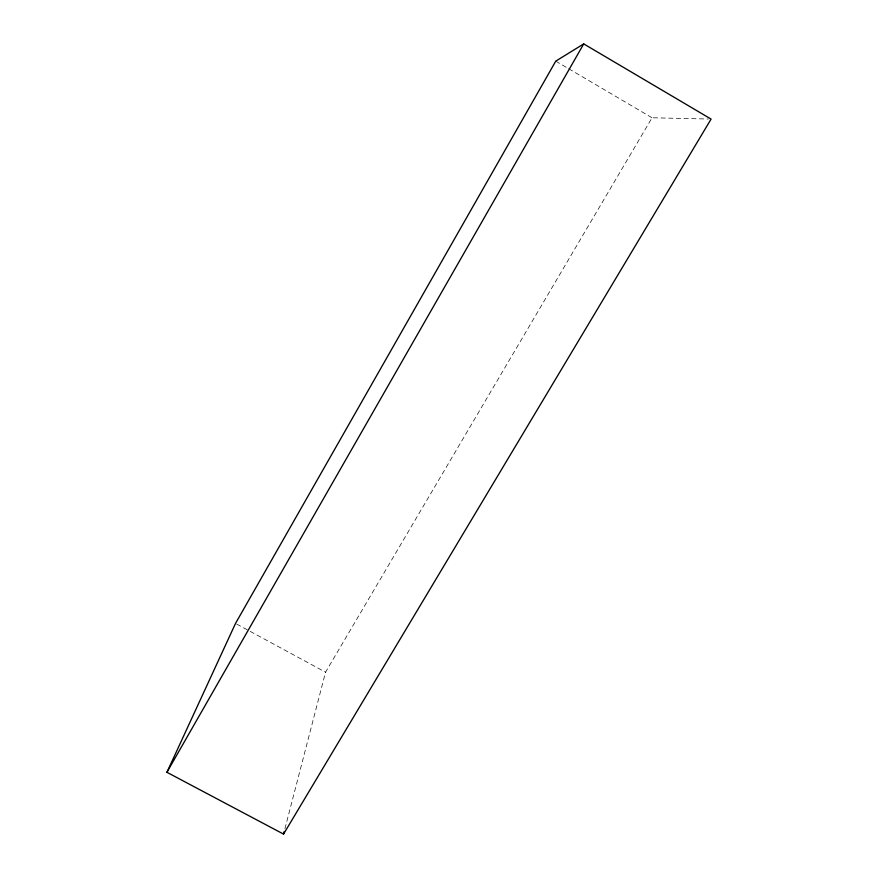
<?xml version="1.0" encoding="UTF-8"?>
<svg xmlns="http://www.w3.org/2000/svg" width="878" height="878" viewBox="0 0 878 878"><rect width="100%" height="100%" fill="white"/><g stroke="black" fill="none" stroke-linecap="round" stroke-linejoin="round"><path stroke-width="0.66" stroke-dasharray="4.39 3.29" d="M284.922 828.788L325.551 672.186L652.058 117.773L708.403 119.024M236.709 624.082L325.551 672.186M555.763 61.131L567.506 68.034M568.681 68.725L652.058 117.773"/><path stroke-width="1.32" d="M283.55 834.1L711.081 119.09L583.727 43.9L555.763 61.131L235.513 623.435L166.919 772.289L283.55 834.1L284.242 831.444M166.919 772.289L583.727 43.9"/></g></svg>
